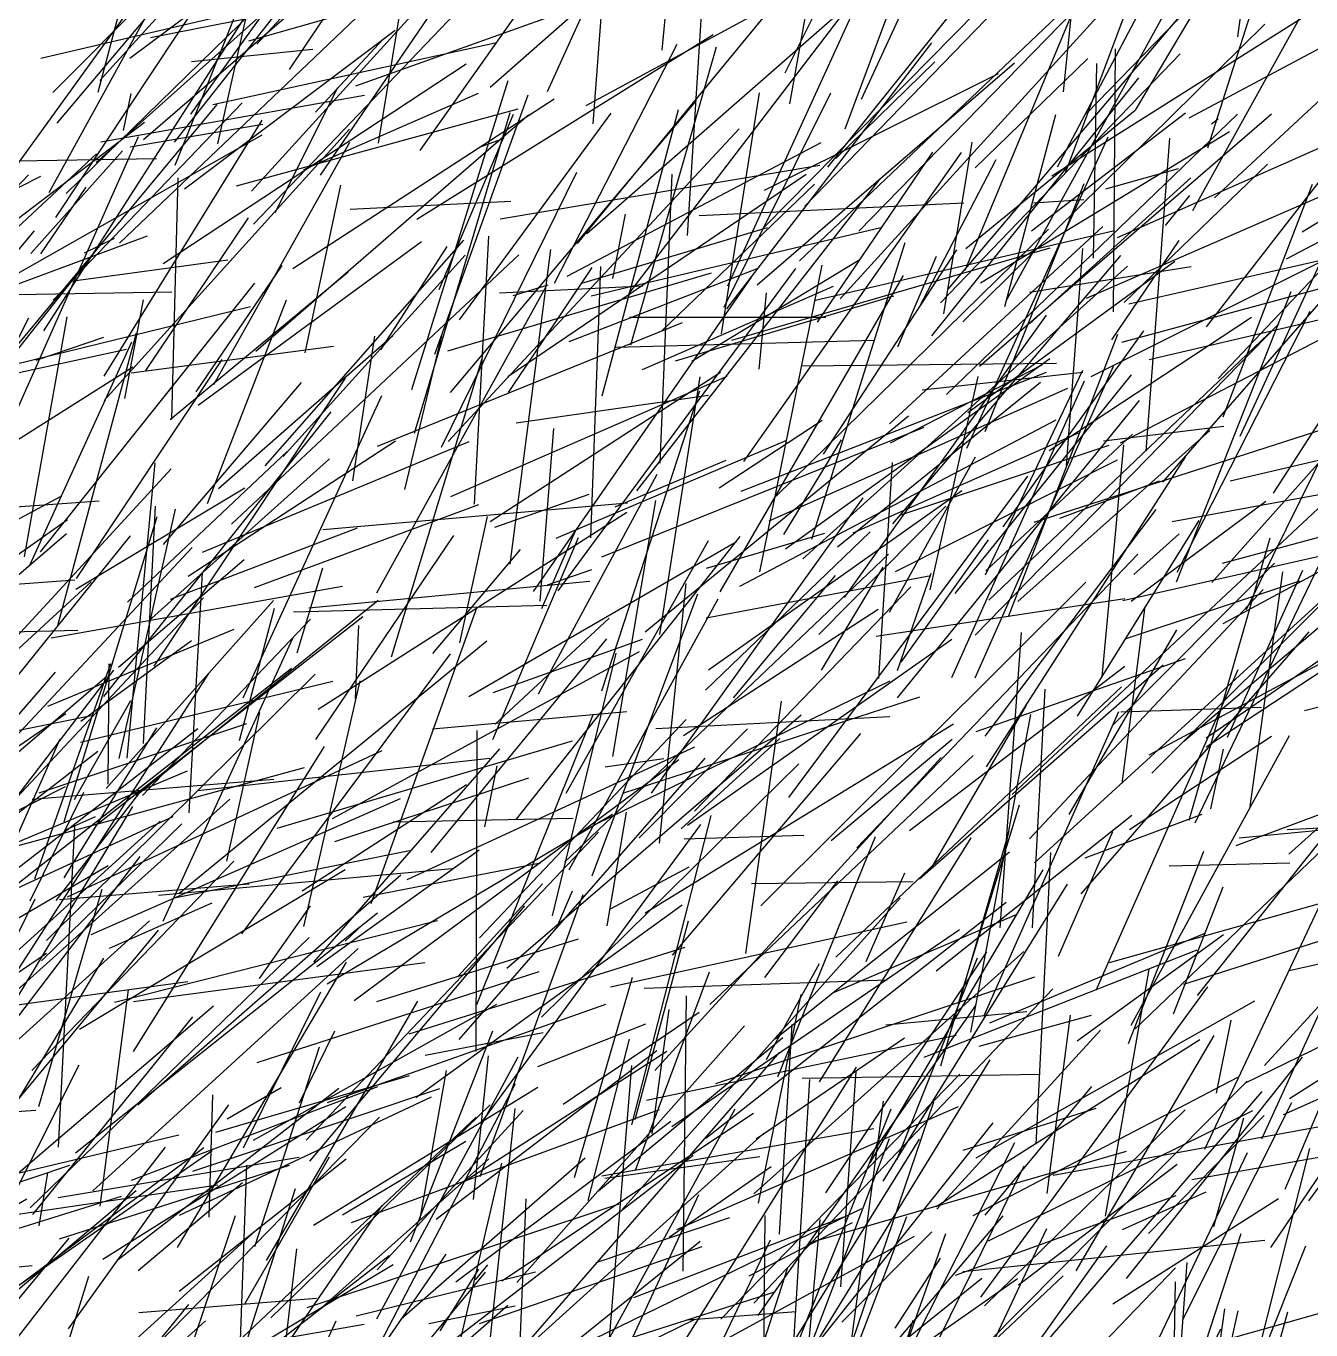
# Model space of a CAD drawing. Header units: metres. Extents: x 0 to 1019, y 0 to 619.
# Drawn here: x 465.7 to 544.7, y 479.7 to 559.9 of the extents above; entities that cross this region are included whole.
import ezdxf

# ---------------------------------------------------------------- set-up
doc = ezdxf.new("R2010")
doc.units = ezdxf.units.M

msp = doc.modelspace()

# ---------------------------------------------------------------- linework, layer by layer
at = {"color": 28}
for p, q in [((479.899, 558.809), (496.084, 576.445)), ((464.316, 500.46), (476.96, 520.085)), ((523.977, 486.738), (540.244, 495.252)), ((533.158, 485.866), (538.311, 488.188))]:
    msp.add_line(p, q, dxfattribs=at)
at = {"color": 51}
msp.add_line((470.252, 556.562), (484.918, 572.808), dxfattribs=at)
at = {"color": 226}
for p, q in [((487.381, 552.717), (490.679, 572.603)), ((470.522, 536.873), (485.614, 553.568)), ((520.654, 542.599), (525.393, 551.707)), ((503.103, 481.702), (516.079, 486.682))]:
    msp.add_line(p, q, dxfattribs=at)
at = {"color": 24}
for p, q in [((540.248, 559.252), (542.028, 572.499)), ((478.861, 477.751), (479.293, 489.832))]:
    msp.add_line(p, q, dxfattribs=at)
at = {"color": 160}
for p, q in [((470.136, 555.846), (474.384, 571.821)), ((461.132, 535.433), (477.458, 555.087)), ((494.55, 529.089), (500.345, 531.126)), ((499.126, 508.009), (508.283, 524.671)), ((460.852, 496.748), (478.25, 512.348)), ((519.276, 490.152), (524.238, 502.587)), ((466.134, 486.795), (475.962, 498.97)), ((502.083, 465.49), (511.499, 485.242))]:
    msp.add_line(p, q, dxfattribs=at)
at = {"color": 112}
for p, q in [((481.914, 557.243), (491.282, 571.213)), ((475.458, 549.895), (488.423, 559.677))]:
    msp.add_line(p, q, dxfattribs=at)
at = {"color": 200}
for p, q in [((517.103, 555.425), (524.67, 571.866)), ((483.156, 490.081), (496.391, 505.796)), ((542.188, 476.747), (543.328, 480.808))]:
    msp.add_line(p, q, dxfattribs=at)
at = {"color": 106}
for p, q in [((467.622, 553.946), (481.717, 570.694)), ((472.103, 552.484), (480.271, 553.885)), ((514.907, 488.137), (524.804, 502.953)), ((523.362, 490.747), (531.532, 493.337)), ((538.011, 478.121), (540.459, 485.63))]:
    msp.add_line(p, q, dxfattribs=at)
at = {"color": 9}
for p, q in [((472.097, 557.937), (488.967, 570.576)), ((487.295, 525.048), (497.713, 543.887)), ((536.472, 525.729), (543.541, 543.593)), ((524.928, 524.598), (542.524, 541.355)), ((489.215, 471.767), (506.866, 480.351))]:
    msp.add_line(p, q, dxfattribs=at)
at = {"color": 250}
for p, q in [((475.851, 554.491), (487.401, 570.621)), ((543.255, 545.606), (551.772, 550.095)), ((473.24, 523.302), (484.375, 533.286)), ((466.091, 512.346), (480.945, 513.577))]:
    msp.add_line(p, q, dxfattribs=at)
at = {"color": 52}
for p, q in [((497.795, 555.898), (504.366, 570.485)), ((491.672, 534.353), (509.579, 553.598)), ((501.954, 530.348), (508.777, 533.211)), ((470.849, 503.195), (477.152, 505.984))]:
    msp.add_line(p, q, dxfattribs=at)
at = {"color": 5}
for p, q in [((529.525, 555.875), (531.047, 570.792)), ((511.856, 530.994), (528.606, 547.43)), ((495.395, 537.364), (500.534, 545.058)), ((480.508, 483.971), (489.804, 499.916)), ((482.999, 481.081), (502.198, 487.455))]:
    msp.add_line(p, q, dxfattribs=at)
at = {"color": 205}
for p, q in [((474.837, 552.78), (488.478, 570.027)), ((529.646, 550.894), (534.539, 563.929)), ((465.605, 527.271), (468.237, 542.026)), ((525.634, 504.436), (526.944, 522.599))]:
    msp.add_line(p, q, dxfattribs=at)
at = {"color": 65}
for p, q in [((494.264, 556.158), (509.978, 570.034)), ((473.365, 559.212), (485.031, 561.509)), ((531.235, 538.363), (548.803, 547.141)), ((493.596, 480.101), (507.295, 484.825))]:
    msp.add_line(p, q, dxfattribs=at)
at = {"color": 146}
for p, q in [((504.831, 558.427), (505.948, 570.164)), ((503.187, 492.639), (506.458, 504.875))]:
    msp.add_line(p, q, dxfattribs=at)
at = {"color": 157}
for p, q in [((477.501, 552.665), (481.118, 568.945)), ((494.269, 529.445), (508.428, 538.624)), ((534.953, 513.953), (554.432, 533.397))]:
    msp.add_line(p, q, dxfattribs=at)
at = {"color": 115}
for p, q in [((483.83, 550.752), (496.337, 569.113)), ((502.908, 540.3), (508.188, 558.643)), ((489.94, 486.427), (491.58, 495.659))]:
    msp.add_line(p, q, dxfattribs=at)
at = {"color": 211}
for p, q in [((512.4, 557.045), (518.187, 568.633)), ((478.074, 492.678), (481.399, 494.621)), ((462.774, 465.389), (475.72, 481.27))]:
    msp.add_line(p, q, dxfattribs=at)
at = {"color": 59}
for p, q in [((537.49, 548.58), (548.347, 568.115)), ((535.161, 477.881), (553.839, 483.142))]:
    msp.add_line(p, q, dxfattribs=at)
at = {"color": 246}
for p, q in [((467.125, 549.686), (477.036, 567.67)), ((467.663, 523.043), (472.507, 541.037)), ((527.482, 477.81), (541.751, 494.371)), ((517.674, 472.572), (522.288, 485.638)), ((508.632, 470.175), (524.512, 482.88))]:
    msp.add_line(p, q, dxfattribs=at)
at = {"color": 32}
for p, q in [((479.573, 549.751), (495.635, 567.419)), ((521.323, 525.223), (524.271, 538.366))]:
    msp.add_line(p, q, dxfattribs=at)
at = {"color": 87}
for p, q in [((512.703, 555.143), (514.847, 567.227)), ((483.527, 516.024), (492.027, 528.584)), ((482.163, 523.876), (497.751, 524.285)), ((481.017, 467.609), (493.977, 483.249))]:
    msp.add_line(p, q, dxfattribs=at)
at = {"color": 16}
for p, q in [((516.103, 553.605), (521.27, 567.448)), ((513.501, 527.132), (533.458, 545.147)), ((458.83, 530.453), (472.272, 538.961)), ((508.336, 531.514), (514.675, 535.672)), ((524.92, 485.184), (541.184, 493.193))]:
    msp.add_line(p, q, dxfattribs=at)
at = {"color": 63}
for p, q in [((529.153, 551.262), (537.783, 567.59)), ((515.829, 482.354), (516.777, 495.592)), ((464.715, 472.079), (480.067, 486.02))]:
    msp.add_line(p, q, dxfattribs=at)
at = {"color": 82}
for p, q in [((467.352, 555.833), (478.357, 566.937)), ((533.966, 554.737), (537.786, 561.176)), ((527.451, 541.615), (537.371, 550.591)), ((527.727, 529.39), (546.133, 535.332)), ((466.969, 503.662), (483.503, 520.049)), ((493.61, 503.817), (506.313, 517.25)), ((502.407, 487.12), (519.484, 506.257)), ((522.877, 483.06), (536.463, 487.974))]:
    msp.add_line(p, q, dxfattribs=at)
at = {"color": 77}
for p, q in [((467.536, 548.142), (479.706, 566.471)), ((485.971, 518.556), (486.174, 523.038)), ((469.712, 504.033), (488.75, 512.404))]:
    msp.add_line(p, q, dxfattribs=at)
at = {"color": 98}
for p, q in [((468.179, 549.617), (485.471, 566.493)), ((480.416, 532.86), (492.638, 546.748))]:
    msp.add_line(p, q, dxfattribs=at)
at = {"color": 116}
for p, q in [((470.013, 551.53), (486.951, 566.661)), ((524.089, 551.204), (531.032, 557.932)), ((452.532, 535.815), (471.887, 540.049)), ((484.23, 500.997), (501.794, 511.438))]:
    msp.add_line(p, q, dxfattribs=at)
at = {"color": 162}
for p, q in [((472.93, 552.93), (488.727, 566.595)), ((471.152, 499.873), (491.026, 504.888)), ((457.761, 485.727), (477.503, 488.63))]:
    msp.add_line(p, q, dxfattribs=at)
at = {"color": 209}
for p, q in [((479.698, 547.731), (498.25, 567.126)), ((536.932, 515.929), (548.773, 525.918)), ((493.643, 489.135), (499.98, 506.497))]:
    msp.add_line(p, q, dxfattribs=at)
at = {"color": 97}
for p, q in [((538.826, 549.357), (557.445, 566.648)), ((540.992, 511.756), (543.028, 526.342)), ((533.387, 522.242), (544.069, 525.796)), ((480.758, 480.44), (494.267, 493.553))]:
    msp.add_line(p, q, dxfattribs=at)
at = {"color": 206}
for p, q in [((516.938, 547.301), (534.937, 565.773)), ((471.391, 520.476), (479.117, 527.094)), ((538.298, 516.119), (545.509, 521.066))]:
    msp.add_line(p, q, dxfattribs=at)
at = {"color": 110}
for p, q in [((500.167, 555.036), (518.676, 565.059)), ((533.107, 540.465), (552.563, 545.727))]:
    msp.add_line(p, q, dxfattribs=at)
at = {"color": 79}
for p, q in [((530.941, 554.537), (541.538, 565.46)), ((527.679, 549.053), (530.783, 549.256)), ((493.304, 530.503), (494.184, 547))]:
    msp.add_line(p, q, dxfattribs=at)
at = {"color": 39}
for p, q in [((489.951, 552.26), (498.758, 564.71)), ((524.658, 499.035), (532.929, 517.745)), ((524.343, 497.15), (531.248, 499.06))]:
    msp.add_line(p, q, dxfattribs=at)
at = {"color": 101}
msp.add_line((523.473, 544.903), (531.506, 564.173), dxfattribs=at)
at = {"color": 193}
for p, q in [((537.261, 554.276), (556.57, 564.582)), ((474.677, 535.719), (475.075, 550.572)), ((511.26, 496.327), (514.514, 502.252)), ((515.824, 474.04), (518.464, 493.773))]:
    msp.add_line(p, q, dxfattribs=at)
at = {"color": 169}
for p, q in [((500.214, 547.148), (519.28, 563.871)), ((538.773, 486.057), (540.63, 492.742))]:
    msp.add_line(p, q, dxfattribs=at)
at = {"color": 182}
for p, q in [((502.786, 543.45), (517.914, 563.229)), ((538.414, 552.436), (542.002, 563.717)), ((509.707, 531.302), (528.485, 538.623)), ((482.801, 504.51), (486.254, 519.629)), ((450.311, 478.891), (465.761, 487.768))]:
    msp.add_line(p, q, dxfattribs=at)
at = {"color": 178}
msp.add_line((513.615, 548.832), (527.809, 563.48), dxfattribs=at)
at = {"color": 73}
for p, q in [((522.445, 543.751), (539.239, 563.543)), ((511.144, 549.813), (525.525, 556.998)), ((508.481, 540.975), (510.828, 555.815)), ((500.45, 528.441), (501.06, 545.134)), ((505.656, 539.322), (519.083, 543.328)), ((507.521, 491.498), (525.992, 506.01)), ((532.559, 481.305), (542.76, 487.786))]:
    msp.add_line(p, q, dxfattribs=at)
at = {"color": 186}
for p, q in [((461.32, 546.067), (473.117, 562.389)), ((510.679, 544.005), (526.509, 557.649))]:
    msp.add_line(p, q, dxfattribs=at)
at = {"color": 57}
for p, q in [((474.871, 551.363), (479.431, 562.698)), ((509.868, 533.138), (523.263, 552.14)), ((522.862, 525.004), (533.714, 538.466)), ((492.667, 488.824), (505.125, 496.848)), ((469.708, 470.078), (488.054, 484.283))]:
    msp.add_line(p, q, dxfattribs=at)
at = {"color": 154}
for p, q in [((479.416, 559.019), (493.212, 562.986)), ((515.245, 509.819), (522.686, 516.039))]:
    msp.add_line(p, q, dxfattribs=at)
at = {"color": 91}
for p, q in [((528.809, 550.702), (547.538, 562.548)), ((506.407, 547.033), (507.317, 561.619)), ((511.122, 547.553), (524.23, 560.86)), ((526.372, 512.647), (545.808, 530.809))]:
    msp.add_line(p, q, dxfattribs=at)
at = {"color": 215}
for p, q in [((466.612, 557.951), (483.069, 561.796)), ((487.525, 540.008), (491.607, 546.364)), ((531.912, 519.881), (533.232, 534.159)), ((472.186, 488.907), (487.345, 494.683))]:
    msp.add_line(p, q, dxfattribs=at)
at = {"color": 13}
for p, q in [((500.6, 553.91), (501.174, 561.564)), ((490.257, 496.609), (497.526, 497.994))]:
    msp.add_line(p, q, dxfattribs=at)
at = {"color": 22}
for p, q in [((513.294, 545.479), (530.748, 562.075)), ((502.83, 542.008), (514.899, 542.012)), ((539.308, 526.869), (556.746, 531.595)), ((494.576, 516.969), (501.585, 523.495))]:
    msp.add_line(p, q, dxfattribs=at)
at = {"color": 48}
for p, q in [((486.003, 556.245), (499.102, 560.914)), ((488.183, 521.11), (493.776, 539.462)), ((474.166, 528.015), (482.651, 537.987)), ((530.301, 483.327), (538.805, 497.809))]:
    msp.add_line(p, q, dxfattribs=at)
at = {"color": 208}
for p, q in [((499.638, 546.546), (511.334, 560.776)), ((487.337, 534.082), (506.098, 541.686)), ((533.185, 524.566), (552.813, 529.033)), ((461.675, 479.984), (477.16, 490.738)), ((453.277, 472.198), (472.489, 488.278))]:
    msp.add_line(p, q, dxfattribs=at)
at = {"color": 125}
for p, q in [((508.886, 543.934), (516.806, 561.285)), ((524.736, 526.164), (530.713, 538.743)), ((456.978, 525.224), (467.825, 530.966)), ((510.765, 487.491), (513.392, 500.328))]:
    msp.add_line(p, q, dxfattribs=at)
at = {"color": 183}
for p, q in [((515.034, 551.234), (523.021, 561.212)), ((493.6, 552.472), (495.114, 553.03)), ((518.828, 523.862), (524.113, 533.411)), ((475.108, 506.544), (494.053, 522.087)), ((493.234, 487.724), (494.16, 496.552)), ((494.081, 477.448), (495.797, 493.329))]:
    msp.add_line(p, q, dxfattribs=at)
at = {"color": 185}
for p, q in [((515.782, 543.14), (532.436, 561.411)), ((514.051, 528.346), (519.794, 546.609)), ((524.754, 526.404), (533.765, 534.801)), ((479.932, 496.148), (497.266, 501.747))]:
    msp.add_line(p, q, dxfattribs=at)
at = {"color": 2}
for p, q in [((526.008, 543.005), (536.094, 561.319)), ((506.663, 539.298), (517.005, 545.547)), ((465.95, 526.743), (472.223, 540.485))]:
    msp.add_line(p, q, dxfattribs=at)
at = {"color": 37}
for p, q in [((466.811, 541.163), (479.19, 560.49)), ((523.588, 533.945), (532.272, 553.097)), ((467.263, 522.275), (485.173, 525.468)), ((527.751, 508.438), (546.657, 525.725))]:
    msp.add_line(p, q, dxfattribs=at)
at = {"color": 155}
for p, q in [((471.45, 546.56), (486.033, 560.447)), ((482.8, 551.096), (493.546, 555.794)), ((519.465, 529.836), (532.338, 534.14)), ((500.538, 507.645), (507.035, 524.984)), ((458.195, 503.461), (471.117, 520.293)), ((478.057, 508.528), (480.091, 517.689)), ((533.685, 498.443), (543.426, 516.263))]:
    msp.add_line(p, q, dxfattribs=at)
at = {"color": 30}
for p, q in [((523.332, 541.712), (541.91, 560.027)), ((532.496, 516.838), (542.515, 526.877)), ((463.484, 506.788), (476.271, 516.703)), ((518.44, 488.844), (529.771, 507.13))]:
    msp.add_line(p, q, dxfattribs=at)
at = {"color": 104}
for p, q in [((489.745, 548.038), (507.985, 559.403)), ((506.203, 509.915), (513.555, 510.141)), ((511.674, 475.088), (518.927, 493.292)), ((508.278, 471.47), (520.672, 491.43))]:
    msp.add_line(p, q, dxfattribs=at)
at = {"color": 220}
for p, q in [((475.891, 557.748), (483.35, 558.494)), ((525.819, 529.107), (534.472, 541.162)), ((478.838, 515.972), (480.984, 524.095))]:
    msp.add_line(p, q, dxfattribs=at)
at = {"color": 195}
for p, q in [((477.19, 555.096), (494.575, 558.878)), ((521.436, 540.859), (534.168, 556.726)), ((481.531, 533.443), (492.726, 545.824)), ((472.934, 515.786), (473.678, 530.378)), ((510.33, 507.161), (520.283, 507.281)), ((505.439, 492.215), (523.122, 504.334)), ((536.781, 465.289), (540.277, 480.869))]:
    msp.add_line(p, q, dxfattribs=at)
at = {"color": 8}
msp.add_line((483.522, 554.626), (487.663, 559.085), dxfattribs=at)
at = {"color": 124}
msp.add_line((498.212, 544.107), (505.756, 558.81), dxfattribs=at)
at = {"color": 86}
for p, q in [((508.816, 542.531), (521.422, 558.887)), ((510.813, 538.819), (511.266, 543.515)), ((533.413, 482.855), (544.225, 496.486))]:
    msp.add_line(p, q, dxfattribs=at)
at = {"color": 83}
for p, q in [((532.611, 542.345), (532.72, 558.515)), ((512.632, 512.465), (527.325, 532.225)), ((463.409, 519.929), (469.705, 525.721)), ((511.789, 497.607), (526.214, 509.116)), ((495.899, 482.612), (509.896, 498.409)), ((467.685, 487.836), (482.499, 490.328)), ((476.898, 471.695), (487.624, 487.362))]:
    msp.add_line(p, q, dxfattribs=at)
at = {"color": 34}
for p, q in [((474.14, 545.309), (492.777, 557.601)), ((494.883, 548.054), (514.531, 551.357)), ((519.549, 520.781), (524.912, 528.317))]:
    msp.add_line(p, q, dxfattribs=at)
at = {"color": 207}
for p, q in [((515.533, 551.763), (521.616, 557.724)), ((530.382, 517.455), (537.874, 529.499))]:
    msp.add_line(p, q, dxfattribs=at)
at = {"color": 29}
for p, q in [((521.953, 542.881), (536.696, 558.203)), ((478.436, 466.541), (495.355, 481.217))]:
    msp.add_line(p, q, dxfattribs=at)
at = {"color": 201}
for p, q in [((531.381, 545.646), (531.571, 557.609)), ((524.719, 516.231), (535.238, 530.179)), ((475.091, 476.271), (478.587, 486.732))]:
    msp.add_line(p, q, dxfattribs=at)
at = {"color": 187}
msp.add_line((539.036, 538.235), (556.873, 557.053), dxfattribs=at)
at = {"color": 139}
for p, q in [((481.037, 548.452), (484.887, 556.147)), ((490.863, 539.741), (496.593, 555.697)), ((490.721, 516.682), (502.658, 517.738))]:
    msp.add_line(p, q, dxfattribs=at)
at = {"color": 44}
for p, q in [((489.432, 537.555), (495.369, 556.562)), ((470.312, 552.804), (486.522, 555.665)), ((522.664, 519.835), (530.825, 538.084)), ((519.316, 520.278), (521.384, 526.262)), ((464.284, 511.18), (468.13, 513.136)), ((483.384, 486.146), (497.186, 494.625))]:
    msp.add_line(p, q, dxfattribs=at)
at = {"color": 92}
for p, q in [((467.386, 543.048), (479.004, 555.198)), ((457.39, 541.164), (473.173, 547.007)), ((507.7, 520.317), (523.274, 531.345)), ((482.937, 491.374), (500.926, 510.313)), ((521.979, 495.938), (526.19, 510.388))]:
    msp.add_line(p, q, dxfattribs=at)
at = {"color": 199}
for p, q in [((471.706, 553.488), (472.181, 555.769)), ((471.437, 514.853), (474.906, 530.198)), ((538.592, 511.765), (539.367, 515.42))]:
    msp.add_line(p, q, dxfattribs=at)
at = {"color": 117}
for p, q in [((482.118, 545), (498.193, 555.435)), ((456.509, 529.715), (470.211, 530.709)), ((472.31, 496.831), (484.065, 515.591)), ((492.359, 497.566), (507.478, 514.871)), ((505.264, 485.394), (511.553, 489.742))]:
    msp.add_line(p, q, dxfattribs=at)
at = {"color": 4}
for p, q in [((491.816, 537.371), (506.873, 555.235)), ((518.815, 535.439), (531.954, 547.583)), ((512.422, 527.747), (528.679, 539.459)), ((489.363, 485.11), (494.418, 498.1))]:
    msp.add_line(p, q, dxfattribs=at)
at = {"color": 243}
for p, q in [((508.661, 542.617), (515.225, 555.819)), ((509.131, 540.591), (528.699, 546.276)), ((459.901, 477.991), (468.984, 496.014))]:
    msp.add_line(p, q, dxfattribs=at)
at = {"color": 71}
for p, q in [((478.649, 550.087), (495.981, 554.821)), ((468.804, 525.933), (477.782, 539.408)), ((490.627, 509.073), (501.439, 522.226)), ((524.659, 481.186), (537.015, 493.231)), ((516.875, 471.109), (529.508, 483.029)), ((490.485, 480.089), (495.791, 481.173))]:
    msp.add_line(p, q, dxfattribs=at)
at = {"color": 190}
for p, q in [((479.835, 539.921), (496.621, 554.463)), ((498.929, 512.716), (507.682, 528.264))]:
    msp.add_line(p, q, dxfattribs=at)
at = {"color": 222}
for p, q in [((489.599, 534.863), (495.499, 554.604)), ((543.175, 488.364), (550.395, 505.549)), ((469.821, 488.257), (486.14, 503.167))]:
    msp.add_line(p, q, dxfattribs=at)
at = {"color": 153}
for p, q in [((491.118, 543.715), (495.689, 554.498)), ((517.392, 502.368), (519.768, 507.824))]:
    msp.add_line(p, q, dxfattribs=at)
at = {"color": 213}
for p, q in [((492.382, 541.847), (501.696, 554.558)), ((514.229, 471.883), (519.882, 486.679))]:
    msp.add_line(p, q, dxfattribs=at)
at = {"color": 171}
for p, q in [((501.153, 537.171), (505.847, 554.789)), ((504.192, 512.728), (517.209, 530.897)), ((464.377, 466.255), (469.561, 483.007)), ((493.354, 482.786), (494.109, 483.711)), ((537.129, 464.889), (539.459, 480.986))]:
    msp.add_line(p, q, dxfattribs=at)
at = {"color": 232}
for p, q in [((522.33, 537.258), (540.226, 554.5)), ((498.439, 525.181), (513.054, 545.005)), ((540.329, 509.966), (551.417, 511.031)), ((515.897, 480.168), (521.428, 485.73))]:
    msp.add_line(p, q, dxfattribs=at)
at = {"color": 237}
msp.add_line((523.514, 546.225), (533.933, 554.741), dxfattribs=at)
at = {"color": 147}
msp.add_line((524.366, 538.984), (542.317, 554.524), dxfattribs=at)
at = {"color": 56}
for p, q in [((525.925, 542.672), (529.049, 554.487)), ((458.209, 551.515), (473.736, 551.767)), ((496.931, 525.129), (510.329, 544.46)), ((483.099, 524.119), (500.382, 525.756)), ((530.87, 508.742), (538.056, 511.42)), ((497.191, 495.899), (503.845, 498.521)), ((538.943, 494.266), (539.844, 498.758))]:
    msp.add_line(p, q, dxfattribs=at)
at = {"color": 26}
for p, q in [((527.555, 547.319), (537.035, 554.574)), ((479.77, 525.367), (493.562, 530.482)), ((515.442, 500.472), (526.676, 505.277))]:
    msp.add_line(p, q, dxfattribs=at)
at = {"color": 231}
for p, q in [((532.844, 546.916), (550.92, 554.927)), ((538.311, 515.57), (557.372, 528.129)), ((479.17, 481.293), (484.367, 490.338))]:
    msp.add_line(p, q, dxfattribs=at)
at = {"color": 113}
msp.add_line((460.118, 544.214), (472.996, 554.014), dxfattribs=at)
at = {"color": 141}
for p, q in [((470.514, 538.369), (480.225, 554.129)), ((520.844, 537.54), (530.709, 538.616)), ((482.376, 521.346), (483.973, 526.594)), ((524.713, 486.749), (531.272, 494.665))]:
    msp.add_line(p, q, dxfattribs=at)
at = {"color": 138}
for p, q in [((538.639, 553.913), (539.034, 554.208)), ((533.033, 534.281), (551.432, 543.805)), ((504.693, 522.491), (507.183, 538.334)), ((501.808, 514.987), (504.455, 530.739)), ((520.05, 510.432), (533.31, 520.537))]:
    msp.add_line(p, q, dxfattribs=at)
at = {"color": 31}
for p, q in [((462.703, 543.299), (480.228, 553.234)), ((459.042, 505.944), (476.629, 524.732)), ((530.607, 506.532), (544.644, 522.642)), ((460.785, 488.539), (473.865, 504.295)), ((543.406, 501.806), (549.096, 503.073)), ((504.554, 476.35), (516.787, 495.873)), ((526.763, 482.461), (536.514, 489.897))]:
    msp.add_line(p, q, dxfattribs=at)
at = {"color": 45}
for p, q in [((464.462, 534.75), (472.617, 553.116)), ((501.43, 476.99), (502.972, 495.975)), ((519.042, 473.43), (527.105, 489.799)), ((500.782, 483.843), (509.005, 486.617)), ((480.618, 469.889), (482.371, 484.681))]:
    msp.add_line(p, q, dxfattribs=at)
at = {"color": 46}
for p, q in [((477.26, 537.856), (485.621, 552.77)), ((495.867, 535.506), (507.684, 537.209)), ((476.569, 527.547), (492.96, 534.349)), ((476.276, 512.882), (494.246, 514.866)), ((488.297, 510.951), (499.371, 511.183))]:
    msp.add_line(p, q, dxfattribs=at)
at = {"color": 81}
for p, q in [((498.998, 544.53), (514.616, 552.758)), ((455.92, 543.257), (474.673, 543.559)), ((524.09, 522.453), (542.783, 541.607)), ((509.979, 502.854), (512.188, 518.39))]:
    msp.add_line(p, q, dxfattribs=at)
at = {"color": 191}
for p, q in [((522.171, 542.204), (523.905, 552.771)), ((516.814, 509.359), (534.092, 527.417))]:
    msp.add_line(p, q, dxfattribs=at)
at = {"color": 152}
for p, q in [((524.421, 544.111), (539.733, 553.427)), ((493.44, 499.72), (500.606, 517.598)), ((467.704, 490.94), (468.706, 510.693))]:
    msp.add_line(p, q, dxfattribs=at)
at = {"color": 41}
for p, q in [((534.604, 533.766), (536.073, 553.025)), ((457.705, 500.664), (470.753, 508.272))]:
    msp.add_line(p, q, dxfattribs=at)
at = {"color": 105}
msp.add_line((544.206, 547.251), (553.564, 553.006), dxfattribs=at)
at = {"color": 197}
for p, q in [((454.474, 537.636), (470.048, 552.065)), ((460.687, 534.313), (470.053, 546.167)), ((527.445, 543.551), (537.39, 545.135)), ((493.727, 476.119), (511.065, 491.778)), ((501.323, 489.025), (510.842, 490.372))]:
    msp.add_line(p, q, dxfattribs=at)
at = {"color": 40}
for p, q in [((465.997, 545.922), (471.644, 552.252)), ((477.295, 463.958), (484.782, 480.266))]:
    msp.add_line(p, q, dxfattribs=at)
at = {"color": 95}
for p, q in [((514.387, 541.7), (521.496, 552.17)), ((478.345, 529.28), (496.015, 545.838)), ((468.684, 512.329), (472.156, 518.424)), ((475.962, 489.463), (491.156, 494.558))]:
    msp.add_line(p, q, dxfattribs=at)
at = {"color": 224}
for p, q in [((532.132, 549.896), (536.611, 551.15)), ((524.712, 534.964), (530.794, 550.228)), ((476.878, 530.535), (481.73, 543.069)), ((524.1, 519.826), (532.603, 539.004)), ((502.473, 512.752), (520.698, 518.653)), ((503.793, 505.358), (522.762, 516.981))]:
    msp.add_line(p, q, dxfattribs=at)
at = {"color": 15}
for p, q in [((533.27, 542.916), (542.083, 551.432)), ((521.426, 508.151), (527.246, 518.13)), ((447.925, 491.856), (466.317, 493.224)), ((535.412, 479.218), (540.848, 490.604)), ((483.862, 473.163), (491.542, 484.355)), ((469.749, 477.135), (486.516, 480.042))]:
    msp.add_line(p, q, dxfattribs=at)
at = {"color": 170}
msp.add_line((538.335, 541.404), (546.257, 551.622), dxfattribs=at)
at = {"color": 120}
for p, q in [((540.402, 534.682), (548.232, 551.667)), ((528.651, 533.807), (541.095, 542.018))]:
    msp.add_line(p, q, dxfattribs=at)
at = {"color": 55}
for p, q in [((449.463, 533.486), (465.854, 550.762)), ((495.667, 543.338), (497.821, 544.006)), ((537.782, 500.273), (550.742, 516.602))]:
    msp.add_line(p, q, dxfattribs=at)
at = {"color": 17}
for p, q in [((452.593, 543.666), (466.618, 550.677)), ((536.531, 526.328), (544.694, 542.371)), ((539.352, 523.155), (555.577, 531.965)), ((467.551, 506.125), (472.784, 512.856)), ((501.041, 478.183), (509.324, 493.309)), ((467.773, 485.302), (481.909, 489.844)), ((519.173, 479.808), (521.963, 484.113))]:
    msp.add_line(p, q, dxfattribs=at)
at = {"color": 12}
for p, q in [((491.26, 534.015), (499.589, 550.935)), ((492.31, 501.484), (497.481, 507.146))]:
    msp.add_line(p, q, dxfattribs=at)
at = {"color": 60}
for p, q in [((495.344, 538.353), (513.704, 550.817)), ((540.793, 524.016), (550.457, 543.649)), ((501.461, 504.568), (502.646, 511.552)), ((487.312, 483.402), (496.298, 493.193))]:
    msp.add_line(p, q, dxfattribs=at)
at = {"color": 54}
for p, q in [((503.278, 531.328), (518.248, 550.524)), ((527.613, 504.446), (528.411, 519.12)), ((466.488, 493.443), (470.398, 506.816)), ((464.334, 489.134), (475.105, 491.698))]:
    msp.add_line(p, q, dxfattribs=at)
at = {"color": 130}
for p, q in [((504.71, 533.026), (505.451, 550.815)), ((492.387, 521.978), (494.096, 529.744))]:
    msp.add_line(p, q, dxfattribs=at)
at = {"color": 244}
for p, q in [((542.444, 531.177), (554.799, 550.328)), ((539.617, 516.174), (544.261, 526.449))]:
    msp.add_line(p, q, dxfattribs=at)
at = {"color": 84}
for p, q in [((466.623, 545.906), (469.415, 550.01)), ((518.997, 466.311), (532.203, 484.874))]:
    msp.add_line(p, q, dxfattribs=at)
at = {"color": 210}
for p, q in [((482.88, 539.816), (485.077, 550.123)), ((468.987, 498.198), (485.348, 508.033))]:
    msp.add_line(p, q, dxfattribs=at)
at = {"color": 229}
for p, q in [((504.799, 541.147), (514.205, 550.182)), ((468.761, 525.282), (479.172, 531.506)), ((485.337, 503.607), (486.435, 504.647)), ((475.147, 486.755), (490.648, 494.029)), ((513.091, 470.546), (514.559, 486.497))]:
    msp.add_line(p, q, dxfattribs=at)
at = {"color": 1}
for p, q in [((530.942, 543.176), (545.595, 549.548)), ((544.359, 517.798), (563.719, 522.863)), ((473.854, 506.45), (491.93, 508.089))]:
    msp.add_line(p, q, dxfattribs=at)
at = {"color": 67}
for p, q in [((539.35, 535.872), (544.842, 550.202)), ((466.65, 502.413), (475.295, 510.826)), ((500.92, 488.255), (512.27, 497.693)), ((490.934, 486.51), (504.519, 496.889))]:
    msp.add_line(p, q, dxfattribs=at)
at = {"color": 35}
for p, q in [((485.652, 548.659), (495.52, 549.156)), ((485.895, 499.971), (505.864, 514.792)), ((472.604, 483.361), (479.016, 488.766)), ((453.073, 482.462), (466.087, 483.651))]:
    msp.add_line(p, q, dxfattribs=at)
at = {"color": 158}
for p, q in [((507.119, 548.269), (523.397, 549.052)), ((527.447, 509.91), (541.807, 525.257)), ((449.37, 490.964), (466.973, 502.875))]:
    msp.add_line(p, q, dxfattribs=at)
at = {"color": 161}
for p, q in [((535.811, 547.645), (537.297, 549.499)), ((519.039, 529.286), (533.056, 545.805)), ((501.989, 540.17), (517.889, 540.587)), ((533.683, 524.54), (541.977, 530.683)), ((533.058, 517.731), (541.718, 518.006)), ((523.073, 499.784), (526.814, 512.01))]:
    msp.add_line(p, q, dxfattribs=at)
at = {"color": 74}
for p, q in [((473.08, 538.725), (479.397, 548.119)), ((500.463, 543.324), (518.297, 547.528)), ((520.955, 496.473), (537.759, 503.074)), ((542.278, 484.774), (554.896, 503.44))]:
    msp.add_line(p, q, dxfattribs=at)
at = {"color": 238}
for p, q in [((501.799, 544.381), (502.586, 548.354)), ((537.633, 510.902), (546.562, 529.511)), ((537.263, 511.057), (542.246, 528.438)), ((501.666, 500.798), (519.883, 504.8)), ((543.069, 492.954), (560.066, 500.571))]:
    msp.add_line(p, q, dxfattribs=at)
at = {"color": 72}
for p, q in [((452.394, 530.889), (466.233, 547.316)), ((461.443, 512.328), (475.923, 527.827)), ((506.016, 510.537), (512.078, 516.093)), ((474.276, 475.327), (488.292, 483.721))]:
    msp.add_line(p, q, dxfattribs=at)
at = {"color": 192}
for p, q in [((499.891, 544.102), (511.321, 547.533)), ((451.743, 506.382), (468.163, 517.616))]:
    msp.add_line(p, q, dxfattribs=at)
at = {"color": 99}
for p, q in [((514.266, 543.058), (532.591, 547.323)), ((469.311, 545.965), (471.156, 546.862)), ((533.145, 513.318), (534.553, 524.21)), ((485.758, 475.566), (495.825, 494.855))]:
    msp.add_line(p, q, dxfattribs=at)
at = {"color": 194}
for p, q in [((476.296, 536.596), (490.041, 546.664)), ((466.596, 527.567), (479.781, 544.091)), ((494.824, 543.496), (503.655, 543.938)), ((472.875, 512.575), (483.204, 523.418)), ((459.828, 484.739), (477.239, 499.641))]:
    msp.add_line(p, q, dxfattribs=at)
at = {"color": 245}
for p, q in [((532.494, 540.609), (536.636, 546.719)), ((473.579, 520.538), (485.365, 538.249))]:
    msp.add_line(p, q, dxfattribs=at)
at = {"color": 148}
for p, q in [((533.554, 542.834), (550.172, 546.601)), ((458.609, 506.949), (475.639, 514.088)), ((527.848, 491.136), (528.754, 509.063)), ((541.725, 491.451), (545.568, 499.85))]:
    msp.add_line(p, q, dxfattribs=at)
at = {"color": 132}
for p, q in [((535.635, 531.867), (548.417, 546.483)), ((507.556, 523.506), (521.365, 526.121)), ((462.918, 508.882), (482.837, 514.301)), ((514.482, 479.154), (525.016, 496.315)), ((501.833, 476.649), (507.088, 488.034))]:
    msp.add_line(p, q, dxfattribs=at)
at = {"color": 164}
for p, q in [((468.461, 544.225), (478.114, 545.527)), ((500.278, 487.667), (502.831, 497.583))]:
    msp.add_line(p, q, dxfattribs=at)
at = {"color": 227}
for p, q in [((495.491, 526.817), (497.998, 546.166)), ((479.693, 491.373), (494.676, 499.75)), ((462.807, 476.175), (474.279, 490.935))]:
    msp.add_line(p, q, dxfattribs=at)
at = {"color": 203}
for p, q in [((514.771, 533.576), (522.965, 546.151)), ((529.294, 529.632), (535.429, 531.946)), ((531.529, 500.609), (540.274, 520.336)), ((514.526, 494.968), (523.854, 509.965))]:
    msp.add_line(p, q, dxfattribs=at)
at = {"color": 42}
for p, q in [((519.335, 540.176), (521.712, 545.767)), ((506.133, 483.315), (506.34, 500.261))]:
    msp.add_line(p, q, dxfattribs=at)
at = {"color": 21}
for p, q in [((529.723, 532.883), (530.719, 546.235)), ((466.329, 539.361), (470.491, 540.783)), ((466.249, 507.459), (470.93, 520.69)), ((504.381, 495.663), (522.013, 514.922)), ((502.965, 492.308), (507.856, 511.356)), ((459.221, 477.965), (476.648, 490.915))]:
    msp.add_line(p, q, dxfattribs=at)
at = {"color": 165}
msp.add_line((474.571, 535.708), (485.514, 544.796), dxfattribs=at)
at = {"color": 204}
msp.add_line((476.164, 537.419), (481.463, 545.178), dxfattribs=at)
at = {"color": 58}
for p, q in [((491.657, 539.942), (507.874, 544.727)), ((466.061, 495.656), (478.488, 508.532)), ((495.138, 477.289), (512.088, 496.778))]:
    msp.add_line(p, q, dxfattribs=at)
at = {"color": 129}
for p, q in [((499.125, 540.512), (510.755, 545.018)), ((511.065, 475.758), (511.168, 486.735))]:
    msp.add_line(p, q, dxfattribs=at)
at = {"color": 23}
for p, q in [((510.85, 526.336), (514.685, 545.198)), ((507.508, 519.066), (517.637, 528.802)), ((515.515, 502.626), (533.1, 519.262)), ((505.484, 502.758), (517.063, 516.39)), ((489.163, 507.416), (506.858, 515.567)), ((529.961, 460.332), (539.21, 479.773))]:
    msp.add_line(p, q, dxfattribs=at)
at = {"color": 145}
for p, q in [((523.645, 536.133), (536.369, 545.462)), ((493.404, 496.831), (493.459, 516.574)), ((493.693, 492.4), (507.215, 510.789)), ((489.694, 493.99), (506.061, 505.842)), ((496.031, 477.274), (496.481, 487.756))]:
    msp.add_line(p, q, dxfattribs=at)
at = {"color": 249}
for p, q in [((503.635, 538.796), (515.378, 543.909)), ((485.802, 531.934), (487.164, 540.832)), ((458.753, 509.715), (470.676, 519.913))]:
    msp.add_line(p, q, dxfattribs=at)
at = {"color": 223}
for p, q in [((508.403, 525.116), (519.679, 544.569)), ((520.677, 507.448), (535.669, 520.612)), ((510.188, 483.019), (516.554, 486.316))]:
    msp.add_line(p, q, dxfattribs=at)
at = {"color": 19}
for p, q in [((463.598, 538.771), (479.508, 542.67)), ((508.018, 478.712), (520.357, 485.456))]:
    msp.add_line(p, q, dxfattribs=at)
at = {"color": 36}
for p, q in [((471.78, 537.003), (472.925, 543.069)), ((482.698, 506.713), (492.801, 513.247))]:
    msp.add_line(p, q, dxfattribs=at)
at = {"color": 150}
msp.add_line((534.8, 539.403), (548.515, 542.611), dxfattribs=at)
at = {"color": 221}
for p, q in [((460.095, 530.64), (465.888, 541.973)), ((500.876, 510.882), (518.874, 519.626)), ((533.584, 510.489), (542.329, 516.225)), ((488.062, 476.042), (506.745, 490.454))]:
    msp.add_line(p, q, dxfattribs=at)
at = {"color": 49}
for p, q in [((516.048, 524.762), (528.49, 542.13)), ((470.268, 487.32), (472.018, 500.628)), ((479.772, 484.821), (483.755, 497.109)), ((506.408, 480.308), (513.078, 480.835))]:
    msp.add_line(p, q, dxfattribs=at)
at = {"color": 18}
for p, q in [((477.551, 531.472), (488.278, 540.88)), ((464.653, 521.83), (474.634, 532.677)), ((543.281, 510.493), (547.438, 510.689)), ((517.642, 489.986), (528.285, 508.009)), ((462.808, 478.671), (468.361, 485.339))]:
    msp.add_line(p, q, dxfattribs=at)
at = {"color": 202}
for p, q in [((489.006, 531.406), (491.276, 540.859)), ((468.058, 510.97), (473.767, 529.745)), ((470.638, 513.013), (480.921, 524.569)), ((494.977, 482.719), (510.466, 493.032))]:
    msp.add_line(p, q, dxfattribs=at)
at = {"color": 96}
msp.add_line((526.144, 523.588), (532.866, 540.96), dxfattribs=at)
at = {"color": 218}
for p, q in [((472.17, 538.585), (484.615, 540.216)), ((501.132, 519.025), (507.159, 537.473)), ((474.595, 524.66), (486.091, 529.046)), ((457.554, 505.582), (470.122, 515.309))]:
    msp.add_line(p, q, dxfattribs=at)
at = {"color": 144}
msp.add_line((513.412, 539.022), (529.105, 539.184), dxfattribs=at)
at = {"color": 236}
for p, q in [((491.832, 530.975), (508.832, 538.377)), ((524.709, 478.733), (540.824, 494.998)), ((472.644, 480.768), (483.567, 481.643))]:
    msp.add_line(p, q, dxfattribs=at)
at = {"color": 181}
for p, q in [((518.886, 534.286), (528.224, 539.071)), ((470.756, 513.269), (470.818, 520.687)), ((520.345, 478.984), (526.538, 491.223)), ((457.049, 462.593), (476.755, 480.25))]:
    msp.add_line(p, q, dxfattribs=at)
at = {"color": 251}
msp.add_line((511.426, 529.479), (529.801, 537.647), dxfattribs=at)
at = {"color": 33}
for p, q in [((515.625, 527.876), (528.115, 538.007)), ((487.283, 499.909), (499.683, 503.763)), ((477.373, 491.855), (489.292, 495.347))]:
    msp.add_line(p, q, dxfattribs=at)
at = {"color": 11}
for p, q in [((479.071, 518.582), (487.585, 537.197)), ((526.726, 524.514), (538.528, 535.03)), ((497.795, 525.53), (500.522, 526.491)), ((468.74, 490.585), (487.319, 505.359))]:
    msp.add_line(p, q, dxfattribs=at)
at = {"color": 255}
for p, q in [((519.314, 518.584), (534.203, 536.886)), ((537.428, 488.953), (547.431, 490.719))]:
    msp.add_line(p, q, dxfattribs=at)
at = {"color": 108}
for p, q in [((470.501, 518.662), (484.48, 536.174)), ((471.933, 514.882), (473.647, 533.055)), ((486.025, 480.557), (497.042, 483.281))]:
    msp.add_line(p, q, dxfattribs=at)
at = {"color": 94}
for p, q in [((503.799, 522.647), (520, 535.93)), ((475.752, 511.516), (476.554, 526.269)), ((452.29, 481.921), (471.572, 487.919))]:
    msp.add_line(p, q, dxfattribs=at)
at = {"color": 121}
for p, q in [((538.654, 525.689), (548.352, 536.556)), ((486.935, 505.929), (493.466, 524.179))]:
    msp.add_line(p, q, dxfattribs=at)
at = {"color": 166}
msp.add_line((497.339, 524.528), (498.177, 535.161), dxfattribs=at)
at = {"color": 119}
for p, q in [((501.126, 527.256), (520.962, 535.238)), ((528.888, 489.211), (546.305, 492.396))]:
    msp.add_line(p, q, dxfattribs=at)
at = {"color": 89}
for p, q in [((509.609, 525.448), (529.075, 535.682)), ((494.424, 516.025), (499.697, 528.452)), ((491.183, 479.64), (493.56, 483.43))]:
    msp.add_line(p, q, dxfattribs=at)
at = {"color": 188}
for p, q in [((531.981, 534.392), (539.387, 535.306)), ((512.329, 528.631), (515.872, 534.462)), ((474.817, 506.278), (489.297, 509.198)), ((489.285, 497.916), (506.264, 503.248))]:
    msp.add_line(p, q, dxfattribs=at)
at = {"color": 131}
for p, q in [((539.776, 531.937), (554.571, 535.41)), ((491.418, 472.463), (507.171, 485.165))]:
    msp.add_line(p, q, dxfattribs=at)
at = {"color": 233}
for p, q in [((475.687, 526.071), (488.432, 534.398)), ((454.426, 519.868), (468.258, 529.551)), ((468.26, 506.347), (487.618, 515.346))]:
    msp.add_line(p, q, dxfattribs=at)
at = {"color": 93}
for p, q in [((498.318, 528.409), (512.511, 534.434)), ((498.094, 505.17), (502.011, 521.337)), ((495.288, 501.956), (513.381, 517.551))]:
    msp.add_line(p, q, dxfattribs=at)
at = {"color": 128}
for p, q in [((516.583, 528.743), (530.461, 534.885)), ((495.886, 511.121), (509.641, 528.511)), ((478.985, 504.076), (491.813, 521.287))]:
    msp.add_line(p, q, dxfattribs=at)
at = {"color": 85}
for p, q in [((471.946, 524.467), (481.78, 533.735)), ((458.363, 509.592), (467.514, 520.164)), ((534.755, 485.625), (541.865, 492.892))]:
    msp.add_line(p, q, dxfattribs=at)
at = {"color": 168}
msp.add_line((518.169, 519.77), (519.019, 533.07), dxfattribs=at)
at = {"color": 174}
for p, q in [((519.185, 526.358), (532.849, 533.228)), ((468.048, 507.52), (473.763, 516.746)), ((512.801, 476.589), (513.919, 495.11))]:
    msp.add_line(p, q, dxfattribs=at)
at = {"color": 7}
for p, q in [((524.783, 514.335), (537.057, 533.436)), ((533.523, 497.316), (538.161, 509.157))]:
    msp.add_line(p, q, dxfattribs=at)
at = {"color": 135}
msp.add_line((497.222, 518.838), (504.539, 532.359), dxfattribs=at)
at = {"color": 27}
for p, q in [((536.217, 529.433), (546.134, 531.252)), ((472.579, 493.546), (488.766, 507.695)), ((450.433, 483.784), (468.406, 489.828))]:
    msp.add_line(p, q, dxfattribs=at)
at = {"color": 134}
for p, q in [((483.959, 528.95), (502.715, 530.589)), ((507.764, 499.727), (523.977, 515.041)), ((508.148, 494.86), (527.759, 501.423)), ((510.489, 481.353), (528.865, 500.684))]:
    msp.add_line(p, q, dxfattribs=at)
at = {"color": 122}
for p, q in [((514.478, 522.488), (522.3, 530.37)), ((511.28, 474.967), (525.211, 492.447)), ((485.168, 486.773), (492.755, 491.312))]:
    msp.add_line(p, q, dxfattribs=at)
at = {"color": 75}
for p, q in [((483.675, 517.897), (502.659, 530.013)), ((514.651, 520.298), (518.426, 526.632)), ((454.611, 522.378), (468.889, 522.746)), ((511.151, 501.383), (515.65, 507.334)), ((540.686, 494.874), (550.427, 499.638)), ((475.137, 482.089), (485.401, 490.228))]:
    msp.add_line(p, q, dxfattribs=at)
at = {"color": 177}
for p, q in [((458.292, 520.238), (468.199, 528.689)), ((532.358, 502.307), (546.157, 506.177))]:
    msp.add_line(p, q, dxfattribs=at)
at = {"color": 253}
for p, q in [((497.447, 524.076), (499.481, 528.814)), ((533.848, 526.175), (536.634, 528.685)), ((466.517, 512.737), (479.291, 517.013)), ((456.576, 486.511), (466.26, 506.221)), ((503.882, 493.841), (522.925, 497.829)), ((487.284, 480.37), (495.98, 496.503))]:
    msp.add_line(p, q, dxfattribs=at)
at = {"color": 254}
msp.add_line((507.565, 526.573), (514.838, 528.713), dxfattribs=at)
at = {"color": 230}
for p, q in [((461.354, 515.223), (472.134, 528.545)), ((524.444, 481.721), (538.404, 500.808))]:
    msp.add_line(p, q, dxfattribs=at)
at = {"color": 239}
for p, q in [((492.937, 518.676), (509.416, 528.213)), ((511.953, 495.267), (517.964, 510.063)), ((486.45, 506.324), (497.361, 508.426))]:
    msp.add_line(p, q, dxfattribs=at)
at = {"color": 80}
for p, q in [((490.729, 521.309), (496.13, 527.718)), ((524.164, 516.507), (537.041, 521.014)), ((504.46, 516.7), (518.854, 517.445)), ((504.23, 491.759), (505.276, 499.41))]:
    msp.add_line(p, q, dxfattribs=at)
at = {"color": 179}
for p, q in [((498.823, 508.472), (518.768, 527.426)), ((455.801, 494.471), (473.951, 511.007))]:
    msp.add_line(p, q, dxfattribs=at)
at = {"color": 14}
msp.add_line((448.978, 524.461), (468.711, 525.841), dxfattribs=at)
at = {"color": 133}
for p, q in [((504.675, 509.645), (506.307, 525.617)), ((468.329, 479.769), (478.188, 493.538))]:
    msp.add_line(p, q, dxfattribs=at)
at = {"color": 172}
for p, q in [((509.219, 518.578), (515.509, 526.12)), ((484.704, 509.738), (496.632, 513.672))]:
    msp.add_line(p, q, dxfattribs=at)
at = {"color": 137}
msp.add_line((510.917, 505.791), (530.909, 525.694), dxfattribs=at)
at = {"color": 151}
for p, q in [((506.819, 511.607), (520.145, 525.418)), ((529.88, 511.416), (536.491, 522.771)), ((501.326, 514.351), (504.945, 514.846)), ((465.96, 506.103), (469.254, 512.781)), ((515.546, 476.073), (521.553, 493.732))]:
    msp.add_line(p, q, dxfattribs=at)
at = {"color": 102}
for p, q in [((518.012, 522.379), (533.299, 524.689)), ((484.245, 493.685), (501.383, 499.737))]:
    msp.add_line(p, q, dxfattribs=at)
at = {"color": 198}
msp.add_line((472.49, 512.58), (487.379, 524.604), dxfattribs=at)
at = {"color": 109}
for p, q in [((506.144, 516.262), (518.118, 524.039)), ((523.82, 498.02), (527.511, 517.569)), ((543.43, 493.943), (558.42, 503.428))]:
    msp.add_line(p, q, dxfattribs=at)
at = {"color": 50}
for p, q in [((469.987, 510.727), (486.42, 523.595)), ((525.003, 498.583), (538.276, 504.135))]:
    msp.add_line(p, q, dxfattribs=at)
at = {"color": 167}
for p, q in [((467.053, 518.075), (478.509, 522.807)), ((540.159, 509.498), (556.483, 515.629)), ((497.29, 477.426), (511.773, 482.047))]:
    msp.add_line(p, q, dxfattribs=at)
at = {"color": 100}
for p, q in [((474.144, 504.84), (482.123, 522.259)), ((508.453, 480.369), (523.143, 495.434))]:
    msp.add_line(p, q, dxfattribs=at)
at = {"color": 196}
msp.add_line((469.069, 517.148), (475.891, 522.12), dxfattribs=at)
at = {"color": 114}
for p, q in [((494.437, 518.915), (503.623, 522.192)), ((536.286, 499.136), (539.361, 506.965))]:
    msp.add_line(p, q, dxfattribs=at)
at = {"color": 225}
for p, q in [((506.406, 510.763), (522.663, 522.202)), ((503.731, 500.726), (518.687, 501.235)), ((501.136, 489.183), (517.852, 492.1)), ((540.231, 473.151), (544.679, 490.859))]:
    msp.add_line(p, q, dxfattribs=at)
at = {"color": 242}
for p, q in [((534.801, 515.079), (547.609, 521.915)), ((505.742, 485.872), (523.07, 493.44))]:
    msp.add_line(p, q, dxfattribs=at)
at = {"color": 111}
for p, q in [((484.553, 511.158), (503.437, 521.43)), ((483.605, 502.052), (493.583, 509.241))]:
    msp.add_line(p, q, dxfattribs=at)
at = {"color": 219}
for p, q in [((462.448, 505.003), (482.046, 520.423)), ((501.658, 505.598), (506.505, 508.197)), ((465.964, 487.208), (483.125, 503.839)), ((530.369, 497.484), (539.362, 504.03))]:
    msp.add_line(p, q, dxfattribs=at)
at = {"color": 43}
for p, q in [((469.064, 515.855), (484.579, 519.605)), ((463.569, 496.812), (472.736, 508.831)), ((518.593, 498.464), (527.283, 499.289))]:
    msp.add_line(p, q, dxfattribs=at)
at = {"color": 173}
for p, q in [((456.61, 514.847), (469.837, 517.526)), ((462.101, 499.28), (475.656, 501.128))]:
    msp.add_line(p, q, dxfattribs=at)
at = {"color": 20}
for p, q in [((503.424, 509.983), (510.096, 516.677)), ((469.052, 473.952), (487.442, 492.789))]:
    msp.add_line(p, q, dxfattribs=at)
at = {"color": 38}
for p, q in [((458.892, 496.094), (467.815, 516.063)), ((468.103, 510.437), (469.977, 511.286)), ((471.384, 484.03), (484.955, 494.572))]:
    msp.add_line(p, q, dxfattribs=at)
at = {"color": 149}
msp.add_line((481.159, 510.565), (499.334, 515.943), dxfattribs=at)
at = {"color": 142}
for p, q in [((483.417, 502.332), (494.857, 515.44)), ((536.029, 508.261), (543.444, 508.432)), ((524.147, 490.281), (541.306, 499.953))]:
    msp.add_line(p, q, dxfattribs=at)
at = {"color": 70}
msp.add_line((493.924, 510.66), (494.681, 514.394), dxfattribs=at)
at = {"color": 189}
for p, q in [((497.412, 498.941), (513.256, 514.518)), ((529.211, 502.69), (532.569, 510.37)), ((536.32, 477.446), (536.412, 482.651))]:
    msp.add_line(p, q, dxfattribs=at)
at = {"color": 136}
msp.add_line((465.164, 500.137), (472.27, 511.908), dxfattribs=at)
at = {"color": 53}
msp.add_line((543.398, 508.979), (547.225, 512.414), dxfattribs=at)
at = {"color": 248}
for p, q in [((456.002, 502.691), (474.763, 511.292)), ((476.988, 471.851), (482.286, 488.406))]:
    msp.add_line(p, q, dxfattribs=at)
at = {"color": 61}
for p, q in [((521.696, 501.785), (533.729, 511.378)), ((538.225, 490.821), (545.71, 506.685))]:
    msp.add_line(p, q, dxfattribs=at)
at = {"color": 10}
msp.add_line((533.945, 498.22), (547.57, 511.281), dxfattribs=at)
at = {"color": 212}
for p, q in [((467.768, 506.187), (479.439, 507.144)), ((536.924, 500.962), (553.727, 506.339))]:
    msp.add_line(p, q, dxfattribs=at)
at = {"color": 88}
for p, q in [((498.353, 504.453), (499.33, 506.718)), ((472.316, 499.901), (490.24, 502.307)), ((512.115, 473.842), (518.832, 491.481))]:
    msp.add_line(p, q, dxfattribs=at)
at = {"color": 62}
for p, q in [((480.077, 501.31), (483.203, 505.789)), ((498.743, 493.583), (507.126, 499.255))]:
    msp.add_line(p, q, dxfattribs=at)
at = {"color": 126}
for p, q in [((454.233, 487.639), (473.294, 504.874)), ((521.673, 468.186), (536.424, 483.522))]:
    msp.add_line(p, q, dxfattribs=at)
at = {"color": 6}
for p, q in [((541.892, 495.975), (549.521, 504.3)), ((499.439, 489.068), (503.008, 501.404)), ((492.156, 482.649), (505.381, 492.551))]:
    msp.add_line(p, q, dxfattribs=at)
at = {"color": 25}
for p, q in [((510.479, 488.071), (527.086, 502.989)), ((536.081, 468.942), (537.13, 483.846))]:
    msp.add_line(p, q, dxfattribs=at)
at = {"color": 3}
for p, q in [((458.673, 483.019), (470.486, 502.57)), ((466.524, 486.109), (467.04, 489.365))]:
    msp.add_line(p, q, dxfattribs=at)
at = {"color": 240}
msp.add_line((475.021, 484.76), (485.411, 502.328), dxfattribs=at)
at = {"color": 90}
for p, q in [((503.205, 489.519), (507.744, 501.72)), ((521.703, 487.289), (537.924, 497.575)), ((509.12, 472.764), (512.547, 483.467))]:
    msp.add_line(p, q, dxfattribs=at)
at = {"color": 78}
for p, q in [((532.11, 486.686), (534.798, 501.875)), ((508.424, 470.076), (526.694, 482.868))]:
    msp.add_line(p, q, dxfattribs=at)
at = {"color": 247}
for p, q in [((479.077, 490.907), (483.85, 500.504)), ((536.845, 480.298), (543.577, 493.695)), ((500.654, 479.15), (517.123, 487.176)), ((519.079, 478.757), (525.821, 486.708))]:
    msp.add_line(p, q, dxfattribs=at)
at = {"color": 241}
msp.add_line((544.615, 487.645), (553.685, 499.984), dxfattribs=at)
at = {"color": 118}
for p, q in [((510.749, 480.579), (524.141, 499.66)), ((523.328, 483.284), (541.913, 485.224))]:
    msp.add_line(p, q, dxfattribs=at)
at = {"color": 214}
for p, q in [((528.527, 488.086), (529.955, 499.06)), ((476.964, 486.629), (477.198, 494.167)), ((490.526, 470.903), (494.975, 489.961))]:
    msp.add_line(p, q, dxfattribs=at)
at = {"color": 123}
for p, q in [((512.055, 485.593), (512.828, 498.48)), ((470.428, 484.057), (485.38, 493.436))]:
    msp.add_line(p, q, dxfattribs=at)
at = {"color": 107}
msp.add_line((482.538, 493.679), (484.704, 498.108), dxfattribs=at)
at = {"color": 127}
msp.add_line((510.614, 491.451), (519.747, 497.674), dxfattribs=at)
at = {"color": 68}
msp.add_line((521.746, 487.136), (531.803, 498.134), dxfattribs=at)
at = {"color": 228}
for p, q in [((513.447, 495.193), (528.096, 495.432)), ((514.983, 463.858), (520.278, 480.305))]:
    msp.add_line(p, q, dxfattribs=at)
at = {"color": 66}
msp.add_line((477.201, 477.52), (493.398, 492.778), dxfattribs=at)
at = {"color": 176}
msp.add_line((485.724, 486.314), (504.682, 493.269), dxfattribs=at)
at = {"color": 64}
for p, q in [((483.691, 480.892), (494.186, 490.219)), ((541.574, 477.714), (544.442, 484.866))]:
    msp.add_line(p, q, dxfattribs=at)
at = {"color": 180}
msp.add_line((488.782, 480.38), (500.102, 490.281), dxfattribs=at)
at = {"color": 76}
msp.add_line((513.922, 485.082), (533.395, 490.691), dxfattribs=at)
at = {"color": 234}
msp.add_line((520.243, 468.373), (528.503, 485.934), dxfattribs=at)

doc.saveas('drawing.dxf')
